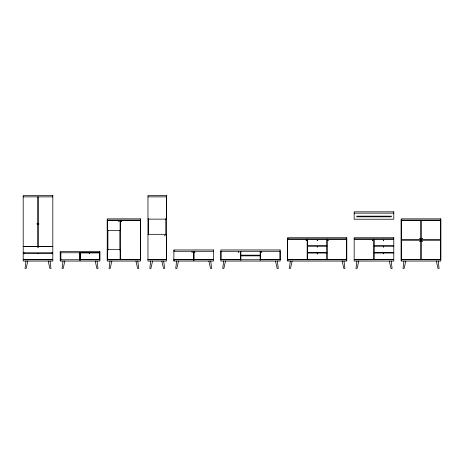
<?xml version="1.0" encoding="UTF-8"?>
<svg xmlns="http://www.w3.org/2000/svg" width="464" height="464" viewBox="0 0 464 464"><rect width="100%" height="100%" fill="white"/><g stroke="black" fill="none" stroke-linecap="round" stroke-linejoin="round"><path stroke-width="0.7" d="M25.978 261.064L25.05 268.465L26.164 268.465L27.828 261.064M63 261.064L62.072 268.465L63.185 268.465L64.85 261.064M109.997 261.064L109.069 268.465L110.183 268.465L111.847 261.064M150.719 261.064L149.797 268.465L150.904 268.465L152.569 261.064M176.651 261.064L175.728 268.465L176.836 268.465L178.507 261.064M223.671 261.064L222.743 268.465L223.857 268.465L225.521 261.064M290.307 261.064L289.385 268.465L290.493 268.465L292.158 261.064M356.926 261.064L356.004 268.465L357.112 268.465L358.776 261.064M403.947 261.064L403.019 268.465L404.132 268.465L405.797 261.064M23.2 196.869L52.815 196.869M147.964 196.869L166.472 196.869M354.171 213.156L393.785 213.156M148.016 219.136L166.419 219.136L166.419 196.922M401.186 219.524L401.853 219.524M107.236 220.191L140.557 220.191M401.186 220.191L440.8 220.191M148.016 234.314L166.419 234.314L166.419 259.672L148.016 259.672M287.529 238.403L288.196 238.403M346.098 238.403L346.765 238.403M287.529 239.07L346.765 239.07M354.171 239.07L393.785 239.07L354.223 239.128M393.727 245.903L373.978 245.903L373.978 239.128L373.92 259.672L373.978 252.897L393.727 252.897M393.727 246.013L373.978 246.013L373.978 252.787L393.727 252.787M23.258 246.343L37.955 246.343L37.955 196.922M52.763 246.343L38.065 246.343L38.065 196.922M23.258 246.459L52.763 246.459M173.878 250.624L174.545 250.624M173.878 251.291L213.492 251.291M220.893 251.291L280.128 251.291M60.221 252.77L99.835 252.77M23.258 253.008L52.763 253.008M23.258 253.118L52.763 253.118M240.851 255.177L260.171 255.177M240.851 255.844L260.171 255.844M23.258 259.672L52.763 259.672M173.93 259.672L193.627 259.672L193.627 251.343M213.434 259.672L193.737 259.672L193.737 251.343M354.223 259.672L393.727 259.672L354.171 259.73M401.244 259.672L420.941 259.672L420.941 240.016L401.244 240.016L401.244 259.672L440.8 259.73M23.2 259.73L52.815 259.73M60.221 259.73L99.835 259.73M107.236 259.73L140.557 259.73M147.964 259.73L166.472 259.73M173.878 259.73L213.492 259.73M220.893 259.73L280.128 259.73M287.529 259.73L346.765 259.73M173.878 260.397L174.545 260.397M287.529 260.397L288.196 260.397M346.098 260.397L346.765 260.397M401.186 260.397L401.853 260.397M436.334 261.064L437.999 268.465L439.112 268.465L438.184 261.064M389.319 261.064L390.984 268.465L392.097 268.465L391.169 261.064M342.136 261.064L343.807 268.465L344.914 268.465L343.992 261.064M275.5 261.064L277.165 268.465L278.278 268.465L277.35 261.064M208.864 261.064L210.528 268.465L211.636 268.465L210.714 261.064M161.843 261.064L163.508 268.465L164.621 268.465L163.693 261.064M135.946 261.064L137.617 268.465L138.724 268.465L137.802 261.064M95.207 261.064L96.872 268.465L97.985 268.465L97.057 261.064M48.21 261.064L49.874 268.465L50.982 268.465L50.06 261.064M280.07 251.343L280.07 259.672L260.379 259.672L260.379 251.343M260.171 251.32L260.171 260.397M240.851 251.32L240.851 260.397M240.642 251.343L240.642 259.672L220.951 259.672L220.951 251.343M194.016 251.32L194.016 260.397M193.349 251.32L193.349 260.397M165.805 218.561L165.805 234.767M148.631 218.561L148.631 234.767M119.898 230.277L119.898 250.16M107.903 230.277L107.903 250.16M80.359 252.793L80.359 260.397M79.692 252.793L79.692 260.397M60.888 252.793L60.888 260.397M52.148 252.462L52.148 253.907M23.867 252.462L23.867 253.907M36.981 223.886L37.34 223.979L36.981 223.886M38.524 223.886L38.883 223.979L38.524 223.886M37.857 247.196L38.216 247.295L37.857 247.196M37.857 253.611L38.216 253.709L37.857 253.611M89.181 253.611L89.535 253.709L89.181 253.611M118.68 221.166L119.033 221.258L118.68 221.166M121.353 221.166L121.707 221.258L121.353 221.166M164.714 235.735L165.074 235.834L164.714 235.735M191.922 252.056L192.282 252.155L191.922 252.056M194.544 252.056L194.903 252.155L194.544 252.056M238.421 252.056L238.78 252.155L238.421 252.056M261.464 252.056L261.818 252.155L261.464 252.056M306.095 240.242L306.455 240.34L306.095 240.242M317.132 240.242L317.486 240.34L317.132 240.242M317.132 246.865L317.486 246.958L317.132 246.865M317.132 253.802L317.486 253.895L317.132 253.802M327.886 240.242L328.245 240.34L327.886 240.242M372.285 240.242L372.644 240.34L372.285 240.242M383.363 240.242L383.722 240.34L383.363 240.242M383.363 246.964L383.722 247.057L383.386 246.918M383.363 253.686L383.722 253.785L383.386 253.646M419.804 238.6L420.164 238.699L419.804 238.6M419.804 241.222L420.164 241.315L419.804 241.222M422.014 238.6L422.373 238.699L422.014 238.6M422.014 241.222L422.373 241.315L422.031 241.176M52.815 195.535L23.2 195.535L23.2 261.064L52.815 261.064L52.815 195.535M166.472 195.535L147.964 195.535L147.964 261.064L166.472 261.064L166.472 195.535M393.785 211.822L354.171 211.822L354.171 219.228L393.785 219.228L393.785 211.822M391.193 216.154L356.764 216.154L356.764 216.821L391.193 216.821L391.193 216.154M140.557 218.857L107.236 218.857L107.236 261.064L140.557 261.064L140.557 218.857M440.8 218.857L401.186 218.857L401.186 261.064L440.8 261.064L440.8 218.857M120.176 220.243L107.294 220.243L107.294 230.428L120.176 230.428L120.176 220.243M140.499 220.243L120.286 220.243L120.286 259.672L140.499 259.672L140.499 220.243M420.941 220.243L401.244 220.243L401.244 239.905L420.941 239.905L420.941 220.243M440.742 220.243L421.051 220.243L421.051 239.905L440.742 239.905L440.742 220.243M346.765 237.736L287.529 237.736L287.529 261.064L346.765 261.064L346.765 237.736M393.785 237.736L354.171 237.736L354.171 261.064L393.785 261.064L393.785 237.736M307.209 239.128L287.587 239.128L287.587 259.672L307.209 259.672L307.209 239.128M326.94 239.128L307.319 239.128L307.319 245.903L326.94 245.903L326.94 239.128M346.672 239.128L327.05 239.128L327.05 259.672L346.672 259.672L346.672 239.128M440.742 240.016L421.051 240.016L421.051 259.672L440.742 259.672L440.742 240.016M326.94 246.013L307.319 246.013L307.319 252.787L326.94 252.787L326.94 246.013M120.176 249.493L107.294 249.493L107.294 259.672L120.176 259.672L120.176 249.493M213.492 249.957L173.878 249.957L173.878 261.064L213.492 261.064L213.492 249.957M280.128 249.957L220.893 249.957L220.893 261.064L280.128 261.064L280.128 249.957M99.835 251.436L60.221 251.436L60.221 261.064L99.835 261.064L99.835 251.436M99.777 252.822L80.081 252.822L80.081 259.672L99.777 259.672L99.777 252.822M326.94 252.897L307.319 252.897L307.319 259.672L326.94 259.672L326.94 252.897"/></g></svg>
